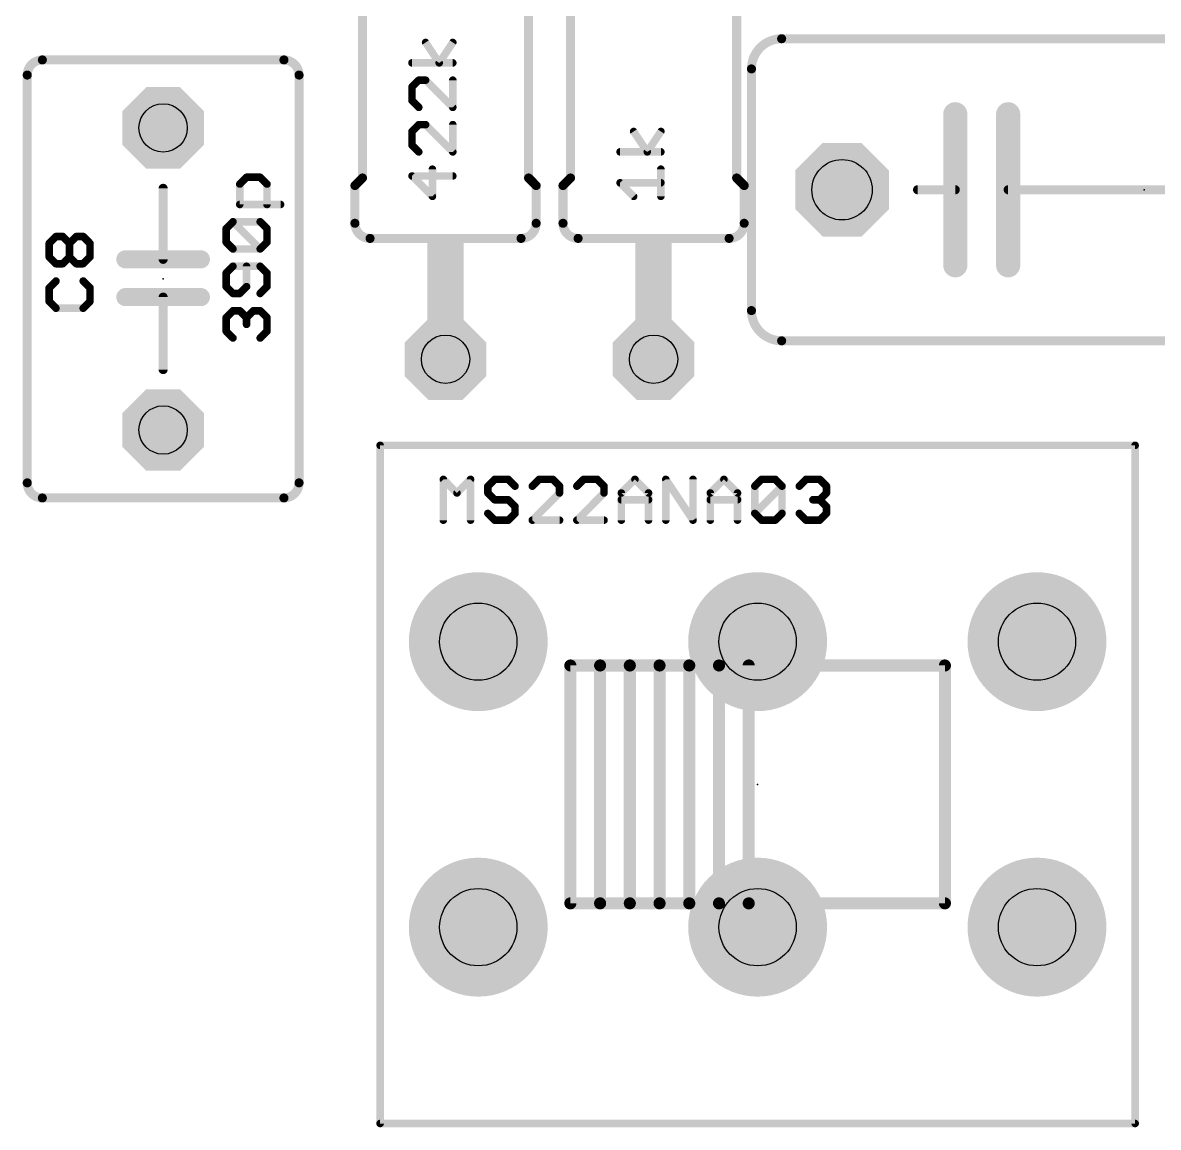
# Model space of a CAD drawing. Header units: inches. Extents: x -5 to 142, y -3 to 122.
# Drawn here: x 57.64 to 76.74, y 46.73 to 65.31 of the extents above; entities that cross this region are included whole.
import ezdxf

# ---------------------------------------------------------------- set-up
doc = ezdxf.new("R2010")
doc.units = ezdxf.units.IN
doc.header["$MEASUREMENT"] = 0
for name, color, linetype in [('17', 82, 'Continuous'), ('21', 253, 'Continuous'), ('23', 7, 'Continuous'), ('25', 253, 'Continuous'), ('27', 253, 'Continuous'), ('29', 253, 'Continuous'), ('44', 253, 'Continuous'), ('51', 253, 'Continuous')]:
    doc.layers.add(name, color=color, linetype=linetype)

# ---------------------------------------------------------------- blocks, each defined once
blk = doc.blocks.new('OCTAGONP')
at = {"const_width": 0.5}
blk.add_lwpolyline([(-0.25, -0.1036), (-0.25, 0.1036), (-0.1036, 0.25), (0.1036, 0.25), (0.25, 0.1036), (0.25, -0.1036), (0.1036, -0.25), (-0.1036, -0.25), (-0.25, -0.1036), (-0.25, 0.1036)], dxfattribs=at)
blk = doc.blocks.new('RECT')
blk.add_solid([(-0.5, -0.5), (0.5, -0.5), (-0.5, 0.5), (0.5, 0.5)])
blk = doc.blocks.new('ROUNDP')
at = {"const_width": 0.5}
blk.add_lwpolyline([(0, -0.25, 1), (0, 0.25, 1), (0, -0.25)], format="xyb", dxfattribs=at)

msp = doc.modelspace()

# ---------------------------------------------------------------- linework, layer by layer
at = {"layer": '21'}
for points, const_width in [([(63.353, 69.302), (63.353, 62.698)], 0.1524), ([(66.147, 69.302), (66.147, 62.698)], 0.1524), ([(66.853, 69.302), (66.853, 62.698)], 0.1524), ([(69.647, 69.302), (69.647, 62.698)], 0.1524), ([(70.404, 65.04), (82.596, 65.04)], 0.1524), ([(62.032, 64.683), (57.968, 64.683)], 0.1524), ([(69.896, 60.468), (69.896, 64.532)], 0.1524), ([(57.714, 64.429), (57.714, 57.571)], 0.1524), ([(62.286, 57.571), (62.286, 64.429)], 0.1524), ([(73.325, 63.77), (73.325, 62.5)], 0.4064), ([(74.214, 63.77), (74.214, 62.5)], 0.4064), ([(63.353, 62.698), (63.226, 62.571)], 0.1524), ([(66.147, 62.698), (66.274, 62.571)], 0.1524), ([(66.853, 62.698), (66.726, 62.571)], 0.1524), ([(69.647, 62.698), (69.774, 62.571)], 0.1524), ([(73.325, 62.5), (73.325, 61.23)], 0.4064), ([(74.214, 62.5), (74.214, 61.23)], 0.4064), ([(60, 61.3302), (60, 62.524)], 0.1524), ([(63.226, 61.936), (63.226, 62.571)], 0.1524), ([(66.274, 61.936), (66.274, 62.571)], 0.1524), ([(66.726, 61.936), (66.726, 62.571)], 0.1524), ([(69.774, 61.936), (69.774, 62.571)], 0.1524), ([(72.69, 62.5), (73.325, 62.5)], 0.1524), ([(80.31, 62.5), (74.214, 62.5)], 0.1524), ([(66.02, 61.682), (63.48, 61.682)], 0.1524), ([(69.52, 61.682), (66.98, 61.682)], 0.1524), ([(59.365, 61.3302), (60, 61.3302)], 0.3048), ([(60, 61.3302), (60.635, 61.3302)], 0.3048), ([(59.365, 60.6952), (60, 60.6952)], 0.3048), ([(60, 60.6952), (60.635, 60.6952)], 0.3048), ([(60, 60.6952), (60, 59.476)], 0.1524), ([(82.596, 59.96), (70.404, 59.96)], 0.1524), ([(76.35, 58.2023), (63.65, 58.2023)], 0.127), ([(63.65, 58.2023), (63.65, 46.7977)], 0.127), ([(76.35, 58.2023), (76.35, 46.7977)], 0.127), ([(57.968, 57.317), (62.032, 57.317)], 0.1524), ([(67.85, 54.5), (68.35, 54.5)], 0.2032), ([(67.85, 50.5), (67.85, 54.5)], 0.2032), ([(68.35, 54.5), (68.85, 54.5)], 0.2032), ([(68.35, 50.5), (68.35, 54.5)], 0.2032), ([(68.85, 50.5), (68.85, 54.5)], 0.2032), ([(68.35, 50.5), (67.85, 50.5)], 0.2032), ([(68.85, 50.5), (68.35, 50.5)], 0.2032), ([(76.35, 46.7977), (63.65, 46.7977)], 0.127)]:
    msp.add_lwpolyline(points, dxfattribs=dict(at, const_width=const_width))
for points, const_width in [([(70.404, 65.04, 0.4142), (69.896, 64.532)], 0.1524), ([(70.404, 65.0781, 1), (70.404, 65.0019)], 0.0762), ([(70.404, 65.0019, 1), (70.404, 65.0781)], 0.0762), ([(57.968, 64.683, 0.4142), (57.714, 64.429)], 0.1524), ([(57.968, 64.7211, 1), (57.968, 64.6449)], 0.0762), ([(57.968, 64.6449, 1), (57.968, 64.7211)], 0.0762), ([(62.286, 64.429, 0.4142), (62.032, 64.683)], 0.1524), ([(62.032, 64.7211, 1), (62.032, 64.6449)], 0.0762), ([(62.032, 64.6449, 1), (62.032, 64.7211)], 0.0762), ([(69.9341, 64.532, 1), (69.8579, 64.532)], 0.0762), ([(69.8579, 64.532, 1), (69.9341, 64.532)], 0.0762), ([(57.7521, 64.429, 1), (57.6759, 64.429)], 0.0762), ([(57.6759, 64.429, 1), (57.7521, 64.429)], 0.0762), ([(62.3241, 64.429, 1), (62.2479, 64.429)], 0.0762), ([(62.2479, 64.429, 1), (62.3241, 64.429)], 0.0762), ([(73.4266, 63.77, 1), (73.2234, 63.77)], 0.2032), ([(74.3156, 63.77, 1), (74.1124, 63.77)], 0.2032), ([(63.3149, 62.698, 1), (63.3911, 62.698)], 0.0762), ([(63.3799, 62.6711, 1), (63.3261, 62.7249)], 0.0762), ([(66.1089, 62.698, 1), (66.1851, 62.698)], 0.0762), ([(66.1739, 62.7249, 1), (66.1201, 62.6711)], 0.0762), ([(66.8149, 62.698, 1), (66.8911, 62.698)], 0.0762), ([(66.8799, 62.6711, 1), (66.8261, 62.7249)], 0.0762), ([(69.6089, 62.698, 1), (69.6851, 62.698)], 0.0762), ([(69.6739, 62.7249, 1), (69.6201, 62.6711)], 0.0762), ([(73.4266, 62.5, 1), (73.2234, 62.5)], 0.2032), ([(74.3156, 62.5, 1), (74.1124, 62.5)], 0.2032), ([(60.0381, 62.524, 1), (59.9619, 62.524)], 0.0762), ([(63.2641, 62.571, 1), (63.1879, 62.571)], 0.0762), ([(63.1991, 62.5979, 1), (63.2529, 62.5441)], 0.0762), ([(66.3121, 62.571, 1), (66.2359, 62.571)], 0.0762), ([(66.2471, 62.5441, 1), (66.3009, 62.5979)], 0.0762), ([(66.7641, 62.571, 1), (66.6879, 62.571)], 0.0762), ([(66.6991, 62.5979, 1), (66.7529, 62.5441)], 0.0762), ([(69.8121, 62.571, 1), (69.7359, 62.571)], 0.0762), ([(69.7471, 62.5441, 1), (69.8009, 62.5979)], 0.0762), ([(72.69, 62.5381, 1), (72.69, 62.4619)], 0.0762), ([(73.2234, 62.5, 1), (73.4266, 62.5)], 0.2032), ([(73.325, 62.4619, 1), (73.325, 62.5381)], 0.0762), ([(74.1124, 62.5, 1), (74.3156, 62.5)], 0.2032), ([(74.214, 62.5381, 1), (74.214, 62.4619)], 0.0762), ([(63.226, 61.936, 0.4142), (63.48, 61.682)], 0.1524), ([(63.2641, 61.936, 1), (63.1879, 61.936)], 0.0762), ([(63.1879, 61.936, 1), (63.2641, 61.936)], 0.0762), ([(66.02, 61.682, 0.4142), (66.274, 61.936)], 0.1524), ([(66.3121, 61.936, 1), (66.2359, 61.936)], 0.0762), ([(66.2359, 61.936, 1), (66.3121, 61.936)], 0.0762), ([(66.726, 61.936, 0.4142), (66.98, 61.682)], 0.1524), ([(66.7641, 61.936, 1), (66.6879, 61.936)], 0.0762), ([(66.6879, 61.936, 1), (66.7641, 61.936)], 0.0762), ([(69.52, 61.682, 0.4142), (69.774, 61.936)], 0.1524), ([(69.8121, 61.936, 1), (69.7359, 61.936)], 0.0762), ([(69.7359, 61.936, 1), (69.8121, 61.936)], 0.0762), ([(63.48, 61.7201, 1), (63.48, 61.6439)], 0.0762), ([(63.48, 61.6439, 1), (63.48, 61.7201)], 0.0762), ([(66.02, 61.7201, 1), (66.02, 61.6439)], 0.0762), ([(66.02, 61.6439, 1), (66.02, 61.7201)], 0.0762), ([(66.98, 61.7201, 1), (66.98, 61.6439)], 0.0762), ([(66.98, 61.6439, 1), (66.98, 61.7201)], 0.0762), ([(69.52, 61.7201, 1), (69.52, 61.6439)], 0.0762), ([(69.52, 61.6439, 1), (69.52, 61.7201)], 0.0762), ([(59.365, 61.4064, 1), (59.365, 61.254)], 0.1524), ([(60, 61.4064, 1), (60, 61.254)], 0.1524), ([(60, 61.254, 1), (60, 61.4064)], 0.1524), ([(59.9619, 61.3302, 1), (60.0381, 61.3302)], 0.0762), ([(60.635, 61.254, 1), (60.635, 61.4064)], 0.1524), ([(73.2234, 61.23, 1), (73.4266, 61.23)], 0.2032), ([(74.1124, 61.23, 1), (74.3156, 61.23)], 0.2032), ([(59.365, 60.7714, 1), (59.365, 60.619)], 0.1524), ([(60, 60.7714, 1), (60, 60.619)], 0.1524), ([(60, 60.619, 1), (60, 60.7714)], 0.1524), ([(60.0381, 60.6952, 1), (59.9619, 60.6952)], 0.0762), ([(60.635, 60.619, 1), (60.635, 60.7714)], 0.1524), ([(69.896, 60.468, 0.4142), (70.404, 59.96)], 0.1524), ([(69.9341, 60.468, 1), (69.8579, 60.468)], 0.0762), ([(69.8579, 60.468, 1), (69.9341, 60.468)], 0.0762), ([(70.404, 59.9981, 1), (70.404, 59.9219)], 0.0762), ([(70.404, 59.9219, 1), (70.404, 59.9981)], 0.0762), ([(59.9619, 59.476, 1), (60.0381, 59.476)], 0.0762), ([(63.65, 58.234, 1), (63.65, 58.1706)], 0.0635), ([(63.6818, 58.2023, 1), (63.6183, 58.2023)], 0.0635), ([(76.3818, 58.2023, 1), (76.3183, 58.2023)], 0.0635), ([(76.35, 58.1706, 1), (76.35, 58.234)], 0.0635), ([(57.714, 57.571, 0.4142), (57.968, 57.317)], 0.1524), ([(57.7521, 57.571, 1), (57.6759, 57.571)], 0.0762), ([(57.6759, 57.571, 1), (57.7521, 57.571)], 0.0762), ([(62.032, 57.317, 0.4142), (62.286, 57.571)], 0.1524), ([(62.3241, 57.571, 1), (62.2479, 57.571)], 0.0762), ([(62.2479, 57.571, 1), (62.3241, 57.571)], 0.0762), ([(57.968, 57.3551, 1), (57.968, 57.2789)], 0.0762), ([(57.968, 57.2789, 1), (57.968, 57.3551)], 0.0762), ([(62.032, 57.3551, 1), (62.032, 57.2789)], 0.0762), ([(62.032, 57.2789, 1), (62.032, 57.3551)], 0.0762), ([(67.85, 54.5508, 1), (67.85, 54.4492)], 0.1016), ([(67.9008, 54.5, 1), (67.7992, 54.5)], 0.1016), ([(68.35, 54.5508, 1), (68.35, 54.4492)], 0.1016), ([(68.4008, 54.5, 1), (68.2992, 54.5)], 0.1016), ([(68.35, 54.4492, 1), (68.35, 54.5508)], 0.1016), ([(68.9008, 54.5, 1), (68.7992, 54.5)], 0.1016), ([(68.85, 54.4492, 1), (68.85, 54.5508)], 0.1016), ([(67.85, 50.5508, 1), (67.85, 50.4492)], 0.1016), ([(67.7992, 50.5, 1), (67.9008, 50.5)], 0.1016), ([(68.35, 50.5508, 1), (68.35, 50.4492)], 0.1016), ([(68.2992, 50.5, 1), (68.4008, 50.5)], 0.1016), ([(68.35, 50.4492, 1), (68.35, 50.5508)], 0.1016), ([(68.7992, 50.5, 1), (68.9008, 50.5)], 0.1016), ([(68.85, 50.4492, 1), (68.85, 50.5508)], 0.1016), ([(63.65, 46.8295, 1), (63.65, 46.766)], 0.0635), ([(63.6183, 46.7977, 1), (63.6818, 46.7977)], 0.0635), ([(76.3183, 46.7977, 1), (76.3818, 46.7977)], 0.0635), ([(76.35, 46.766, 1), (76.35, 46.8295)], 0.0635)]:
    msp.add_lwpolyline(points, format="xyb", dxfattribs=dict(at, const_width=const_width))
at = {"layer": '23'}
for p in [(76.5, 62.5), (60, 61), (70, 52.5)]:
    msp.add_point(p, dxfattribs=at)
at = {"layer": '25', "const_width": 0.127}
for points in [[(58.0831, 61.5991), (58.1975, 61.7135)], [(58.1975, 61.7135), (58.3119, 61.7135)], [(58.3119, 61.7135), (58.4263, 61.5991)], [(58.4263, 61.5991), (58.5407, 61.7135)], [(58.5407, 61.7135), (58.6551, 61.7135)], [(58.6551, 61.7135), (58.7695, 61.5991)], [(58.0831, 61.3703), (58.0831, 61.5991)], [(58.4263, 61.3703), (58.4263, 61.5991)], [(58.7695, 61.5991), (58.7695, 61.3703)], [(58.1975, 61.2559), (58.0831, 61.3703)], [(58.3119, 61.2559), (58.1975, 61.2559)], [(58.4263, 61.3703), (58.3119, 61.2559)], [(58.5407, 61.2559), (58.4263, 61.3703)], [(58.6551, 61.2559), (58.5407, 61.2559)], [(58.7695, 61.3703), (58.6551, 61.2559)], [(58.1975, 60.9651), (58.0831, 60.8507)], [(58.7695, 60.8507), (58.6551, 60.9651)], [(58.0831, 60.8507), (58.0831, 60.6219)], [(58.7695, 60.6219), (58.7695, 60.8507)], [(58.0831, 60.6219), (58.1975, 60.5075)], [(58.1975, 60.5075), (58.6551, 60.5075)], [(58.6551, 60.5075), (58.7695, 60.6219)]]:
    msp.add_lwpolyline(points, dxfattribs=at)
at = {"layer": '25', "const_width": 0.0635}
for points in [[(58.1975, 61.7453, 1), (58.1975, 61.6818)], [(58.22, 61.6911, 1), (58.1751, 61.736)], [(58.3344, 61.736, 1), (58.2895, 61.6911)], [(58.3119, 61.6818, 1), (58.3119, 61.7453)], [(58.5407, 61.7453, 1), (58.5407, 61.6818)], [(58.5632, 61.6911, 1), (58.5183, 61.736)], [(58.6776, 61.736, 1), (58.6327, 61.6911)], [(58.6551, 61.6818, 1), (58.6551, 61.7453)], [(58.1149, 61.5991, 1), (58.0514, 61.5991)], [(58.0607, 61.6216, 1), (58.1056, 61.5767)], [(58.4581, 61.5991, 1), (58.3946, 61.5991)], [(58.4039, 61.6216, 1), (58.4488, 61.5767)], [(58.4039, 61.5767, 1), (58.4488, 61.6216)], [(58.8013, 61.5991, 1), (58.7377, 61.5991)], [(58.747, 61.5767, 1), (58.792, 61.6216)], [(58.0514, 61.3703, 1), (58.1149, 61.3703)], [(58.1056, 61.3928, 1), (58.0607, 61.3479)], [(58.1975, 61.2877, 1), (58.1975, 61.2242)], [(58.3119, 61.2242, 1), (58.3119, 61.2877)], [(58.3946, 61.3703, 1), (58.4581, 61.3703)], [(58.4488, 61.3928, 1), (58.4039, 61.3479)], [(58.4488, 61.3479, 1), (58.4039, 61.3928)], [(58.5407, 61.2877, 1), (58.5407, 61.2242)], [(58.6551, 61.2242, 1), (58.6551, 61.2877)], [(58.7377, 61.3703, 1), (58.8013, 61.3703)], [(58.792, 61.3479, 1), (58.747, 61.3928)], [(58.1751, 61.2335, 1), (58.22, 61.2784)], [(58.2895, 61.2784, 1), (58.3344, 61.2335)], [(58.5183, 61.2335, 1), (58.5632, 61.2784)], [(58.6327, 61.2784, 1), (58.6776, 61.2335)], [(58.22, 60.9426, 1), (58.1751, 60.9875)], [(58.6776, 60.9875, 1), (58.6327, 60.9426)], [(58.1149, 60.8507, 1), (58.0514, 60.8507)], [(58.0607, 60.8731, 1), (58.1056, 60.8282)], [(58.8013, 60.8507, 1), (58.7377, 60.8507)], [(58.747, 60.8282, 1), (58.792, 60.8731)], [(58.0514, 60.6219, 1), (58.1149, 60.6219)], [(58.1056, 60.6443, 1), (58.0607, 60.5994)], [(58.1975, 60.5392, 1), (58.1975, 60.4758)], [(58.1751, 60.485, 1), (58.22, 60.53)], [(58.6327, 60.53, 1), (58.6776, 60.485)], [(58.6551, 60.4758, 1), (58.6551, 60.5392)], [(58.7377, 60.6219, 1), (58.8013, 60.6219)], [(58.792, 60.5994, 1), (58.747, 60.6443)]]:
    msp.add_lwpolyline(points, format="xyb", dxfattribs=at)
at = {"layer": '27', "const_width": 0.127}
for points in [[(64.6435, 64.6337), (64.4147, 64.9769)], [(64.8723, 64.9769), (64.6435, 64.6337)], [(64.8723, 64.6337), (64.1859, 64.6337)], [(64.3003, 64.3429), (64.1859, 64.2285)], [(64.4147, 64.3429), (64.3003, 64.3429)], [(64.8723, 63.8853), (64.4147, 64.3429)], [(64.8723, 64.3429), (64.8723, 63.8853)], [(64.1859, 64.2285), (64.1859, 63.9997)], [(64.1859, 63.9997), (64.3003, 63.8853)], [(64.3003, 63.5945), (64.1859, 63.4801)], [(64.4147, 63.5945), (64.3003, 63.5945)], [(64.8723, 63.1369), (64.4147, 63.5945)], [(64.8723, 63.5945), (64.8723, 63.1369)], [(64.1859, 63.4801), (64.1859, 63.2513)], [(68.1435, 63.1369), (67.9147, 63.4801)], [(68.3723, 63.4801), (68.1435, 63.1369)], [(64.1859, 63.2513), (64.3003, 63.1369)], [(68.3723, 63.1369), (67.6859, 63.1369)], [(64.5291, 62.3885), (64.5291, 62.8461)], [(68.3723, 62.3885), (68.3723, 62.8461)], [(61.2889, 62.5959), (61.4033, 62.7103)], [(61.2889, 62.2527), (61.2889, 62.5959)], [(61.4033, 62.7103), (61.6321, 62.7103)], [(61.6321, 62.7103), (61.7465, 62.5959)], [(61.7465, 62.5959), (61.7465, 62.2527)], [(64.8723, 62.7317), (64.1859, 62.7317)], [(64.1859, 62.7317), (64.5291, 62.3885)], [(67.9147, 62.3885), (67.6859, 62.6173)], [(67.6859, 62.6173), (68.3723, 62.6173)], [(61.9753, 62.2527), (61.2889, 62.2527)], [(61.0601, 61.8475), (61.1745, 61.9619)], [(61.0601, 61.6187), (61.0601, 61.8475)], [(61.1745, 61.9619), (61.6321, 61.9619)], [(61.6321, 61.5043), (61.1745, 61.9619)], [(61.6321, 61.9619), (61.7465, 61.8475)], [(61.7465, 61.8475), (61.7465, 61.6187)], [(61.1745, 61.5043), (61.0601, 61.6187)], [(61.6321, 61.5043), (61.1745, 61.5043)], [(61.7465, 61.6187), (61.6321, 61.5043)], [(61.1745, 61.2135), (61.0601, 61.0991)], [(61.0601, 61.0991), (61.0601, 60.8703)], [(61.6321, 61.2135), (61.1745, 61.2135)], [(61.4033, 60.8703), (61.4033, 61.2135)], [(61.7465, 61.0991), (61.6321, 61.2135)], [(61.7465, 60.8703), (61.7465, 61.0991)], [(61.0601, 60.8703), (61.1745, 60.7559)], [(61.1745, 60.7559), (61.2889, 60.7559)], [(61.2889, 60.7559), (61.4033, 60.8703)], [(61.6321, 60.7559), (61.7465, 60.8703)], [(61.0601, 60.3507), (61.1745, 60.4651)], [(61.0601, 60.1219), (61.0601, 60.3507)], [(61.1745, 60.4651), (61.2889, 60.4651)], [(61.2889, 60.4651), (61.4033, 60.3507)], [(61.4033, 60.3507), (61.5177, 60.4651)], [(61.4033, 60.3507), (61.4033, 60.2363)], [(61.5177, 60.4651), (61.6321, 60.4651)], [(61.6321, 60.4651), (61.7465, 60.3507)], [(61.7465, 60.3507), (61.7465, 60.1219)], [(61.1745, 60.0075), (61.0601, 60.1219)], [(61.7465, 60.1219), (61.6321, 60.0075)], [(64.7135, 56.9435), (64.7135, 57.6299)], [(64.7135, 57.6299), (64.9423, 57.4011)], [(64.9423, 57.4011), (65.1711, 57.6299)], [(65.1711, 57.6299), (65.1711, 56.9435)], [(65.5763, 57.6299), (65.4619, 57.5155)], [(65.8051, 57.6299), (65.5763, 57.6299)], [(65.9195, 57.5155), (65.8051, 57.6299)], [(66.3247, 57.6299), (66.2103, 57.5155)], [(66.5535, 57.6299), (66.3247, 57.6299)], [(66.6679, 57.5155), (66.5535, 57.6299)], [(67.0731, 57.6299), (66.9587, 57.5155)], [(67.3019, 57.6299), (67.0731, 57.6299)], [(67.4163, 57.5155), (67.3019, 57.6299)], [(67.7072, 57.4011), (67.936, 57.6299)], [(67.936, 57.6299), (68.1648, 57.4011)], [(68.4556, 56.9435), (68.4556, 57.6299)], [(68.4556, 57.6299), (68.9132, 56.9435)], [(68.9132, 56.9435), (68.9132, 57.6299)], [(69.204, 57.4011), (69.4328, 57.6299)], [(69.4328, 57.6299), (69.6616, 57.4011)], [(69.9524, 57.5155), (70.0668, 57.6299)], [(70.0668, 57.6299), (70.2956, 57.6299)], [(70.2956, 57.6299), (70.41, 57.5155)], [(70.7008, 57.5155), (70.8152, 57.6299)], [(70.8152, 57.6299), (71.044, 57.6299)], [(71.044, 57.6299), (71.1584, 57.5155)], [(65.4619, 57.5155), (65.4619, 57.4011)], [(66.6679, 57.4011), (66.6679, 57.5155)], [(67.4163, 57.4011), (67.4163, 57.5155)], [(69.9524, 57.0579), (69.9524, 57.5155)], [(69.9524, 57.0579), (70.41, 57.5155)], [(70.41, 57.5155), (70.41, 57.0579)], [(71.1584, 57.5155), (71.1584, 57.4011)], [(65.4619, 57.4011), (65.5763, 57.2867)], [(65.5763, 57.2867), (65.8051, 57.2867)], [(65.8051, 57.2867), (65.9195, 57.1723)], [(66.2103, 56.9435), (66.6679, 57.4011)], [(66.9587, 56.9435), (67.4163, 57.4011)], [(67.7072, 56.9435), (67.7072, 57.4011)], [(67.7072, 57.2867), (68.1648, 57.2867)], [(68.1648, 57.4011), (68.1648, 56.9435)], [(69.204, 56.9435), (69.204, 57.4011)], [(69.204, 57.2867), (69.6616, 57.2867)], [(69.6616, 57.4011), (69.6616, 56.9435)], [(71.044, 57.2867), (70.9296, 57.2867)], [(71.1584, 57.4011), (71.044, 57.2867)], [(71.044, 57.2867), (71.1584, 57.1723)], [(65.5763, 56.9435), (65.4619, 57.0579)], [(65.9195, 57.0579), (65.8051, 56.9435)], [(65.9195, 57.1723), (65.9195, 57.0579)], [(70.0668, 56.9435), (69.9524, 57.0579)], [(70.41, 57.0579), (70.2956, 56.9435)], [(70.8152, 56.9435), (70.7008, 57.0579)], [(71.1584, 57.0579), (71.044, 56.9435)], [(71.1584, 57.1723), (71.1584, 57.0579)], [(65.8051, 56.9435), (65.5763, 56.9435)], [(66.6679, 56.9435), (66.2103, 56.9435)], [(67.4163, 56.9435), (66.9587, 56.9435)], [(70.2956, 56.9435), (70.0668, 56.9435)], [(71.044, 56.9435), (70.8152, 56.9435)]]:
    msp.add_lwpolyline(points, dxfattribs=at)
at = {"layer": '27', "const_width": 0.0635}
for points in [[(64.4411, 64.9945, 1), (64.3883, 64.9593)], [(64.8987, 64.9593, 1), (64.8459, 64.9945)], [(64.1859, 64.6655, 1), (64.1859, 64.602)], [(64.6171, 64.6514, 1), (64.6699, 64.6161)], [(64.6171, 64.6161, 1), (64.6699, 64.6514)], [(64.8723, 64.602, 1), (64.8723, 64.6655)], [(64.3003, 64.3747, 1), (64.3003, 64.3112)], [(64.3228, 64.3205, 1), (64.2779, 64.3654)], [(64.4372, 64.3654, 1), (64.3923, 64.3205)], [(64.4147, 64.3112, 1), (64.4147, 64.3747)], [(64.9041, 64.3429, 1), (64.8406, 64.3429)], [(64.2177, 64.2285, 1), (64.1542, 64.2285)], [(64.1635, 64.251, 1), (64.2084, 64.2061)], [(64.1542, 63.9997, 1), (64.2177, 63.9997)], [(64.2084, 64.0222, 1), (64.1635, 63.9773)], [(64.2779, 63.8629, 1), (64.3228, 63.9078)], [(64.8406, 63.8853, 1), (64.9041, 63.8853)], [(64.8498, 63.8629, 1), (64.8948, 63.9078)], [(64.3003, 63.6263, 1), (64.3003, 63.5628)], [(64.3228, 63.5721, 1), (64.2779, 63.617)], [(64.4372, 63.617, 1), (64.3923, 63.5721)], [(64.4147, 63.5628, 1), (64.4147, 63.6263)], [(64.9041, 63.5945, 1), (64.8406, 63.5945)], [(64.2177, 63.4801, 1), (64.1542, 63.4801)], [(64.1635, 63.5026, 1), (64.2084, 63.4577)], [(67.9411, 63.4977, 1), (67.8883, 63.4625)], [(68.3987, 63.4625, 1), (68.3459, 63.4977)], [(64.1542, 63.2513, 1), (64.2177, 63.2513)], [(64.2084, 63.2738, 1), (64.1635, 63.2289)], [(64.2779, 63.1145, 1), (64.3228, 63.1594)], [(64.8406, 63.1369, 1), (64.9041, 63.1369)], [(64.8498, 63.1145, 1), (64.8948, 63.1594)], [(67.6859, 63.1687, 1), (67.6859, 63.1052)], [(68.1171, 63.1545, 1), (68.1699, 63.1193)], [(68.1171, 63.1193, 1), (68.1699, 63.1545)], [(68.3723, 63.1052, 1), (68.3723, 63.1687)], [(64.5609, 62.8461, 1), (64.4974, 62.8461)], [(68.4041, 62.8461, 1), (68.3406, 62.8461)], [(61.3207, 62.5959, 1), (61.2572, 62.5959)], [(61.4033, 62.7421, 1), (61.4033, 62.6786)], [(61.4258, 62.6879, 1), (61.3809, 62.7328)], [(61.6546, 62.7328, 1), (61.6097, 62.6879)], [(61.6321, 62.6786, 1), (61.6321, 62.7421)], [(61.7783, 62.5959, 1), (61.7148, 62.5959)], [(64.1859, 62.7634, 1), (64.1859, 62.6999)], [(64.2084, 62.7541, 1), (64.1635, 62.7092)], [(64.8723, 62.6999, 1), (64.8723, 62.7634)], [(67.6859, 62.649, 1), (67.6859, 62.5855)], [(67.7084, 62.6397, 1), (67.6635, 62.5948)], [(68.3723, 62.5855, 1), (68.3723, 62.649)], [(61.2665, 62.6184, 1), (61.3114, 62.5735)], [(61.724, 62.5735, 1), (61.769, 62.6184)], [(61.2889, 62.2845, 1), (61.2889, 62.221)], [(61.2572, 62.2527, 1), (61.3207, 62.2527)], [(61.7148, 62.2527, 1), (61.7783, 62.2527)], [(61.9753, 62.221, 1), (61.9753, 62.2845)], [(64.4974, 62.3885, 1), (64.5609, 62.3885)], [(64.5067, 62.366, 1), (64.5516, 62.411)], [(67.8923, 62.366, 1), (67.9372, 62.411)], [(68.3406, 62.3885, 1), (68.4041, 62.3885)], [(61.0919, 61.8475, 1), (61.0284, 61.8475)], [(61.0377, 61.87, 1), (61.0826, 61.8251)], [(61.1745, 61.9937, 1), (61.1745, 61.9302)], [(61.197, 61.9844, 1), (61.1521, 61.9395)], [(61.197, 61.9395, 1), (61.1521, 61.9844)], [(61.6546, 61.9844, 1), (61.6097, 61.9395)], [(61.6321, 61.9302, 1), (61.6321, 61.9937)], [(61.7783, 61.8475, 1), (61.7148, 61.8475)], [(61.724, 61.8251, 1), (61.769, 61.87)], [(61.0284, 61.6187, 1), (61.0919, 61.6187)], [(61.0826, 61.6412, 1), (61.0377, 61.5963)], [(61.1745, 61.5361, 1), (61.1745, 61.4726)], [(61.1521, 61.4819, 1), (61.197, 61.5268)], [(61.6097, 61.5268, 1), (61.6546, 61.4819)], [(61.6097, 61.4819, 1), (61.6546, 61.5268)], [(61.6321, 61.4726, 1), (61.6321, 61.5361)], [(61.7148, 61.6187, 1), (61.7783, 61.6187)], [(61.769, 61.5963, 1), (61.724, 61.6412)], [(61.0919, 61.0991, 1), (61.0284, 61.0991)], [(61.0377, 61.1216, 1), (61.0826, 61.0767)], [(61.1745, 61.2453, 1), (61.1745, 61.1818)], [(61.197, 61.1911, 1), (61.1521, 61.236)], [(61.4351, 61.2135, 1), (61.3716, 61.2135)], [(61.6546, 61.236, 1), (61.6097, 61.1911)], [(61.6321, 61.1818, 1), (61.6321, 61.2453)], [(61.7783, 61.0991, 1), (61.7148, 61.0991)], [(61.724, 61.0767, 1), (61.769, 61.1216)], [(61.0284, 60.8703, 1), (61.0919, 60.8703)], [(61.0826, 60.8928, 1), (61.0377, 60.8479)], [(61.1745, 60.7877, 1), (61.1745, 60.7242)], [(61.1521, 60.7335, 1), (61.197, 60.7784)], [(61.2665, 60.7784, 1), (61.3114, 60.7335)], [(61.2889, 60.7242, 1), (61.2889, 60.7877)], [(61.3716, 60.8703, 1), (61.4351, 60.8703)], [(61.4258, 60.8479, 1), (61.3809, 60.8928)], [(61.6097, 60.7784, 1), (61.6546, 60.7335)], [(61.7148, 60.8703, 1), (61.7783, 60.8703)], [(61.769, 60.8479, 1), (61.724, 60.8928)], [(61.0919, 60.3507, 1), (61.0284, 60.3507)], [(61.0377, 60.3731, 1), (61.0826, 60.3282)], [(61.1745, 60.4968, 1), (61.1745, 60.4333)], [(61.197, 60.4426, 1), (61.1521, 60.4875)], [(61.3114, 60.4875, 1), (61.2665, 60.4426)], [(61.2889, 60.4333, 1), (61.2889, 60.4968)], [(61.4351, 60.3507, 1), (61.3716, 60.3507)], [(61.3809, 60.3731, 1), (61.4258, 60.3282)], [(61.3809, 60.3282, 1), (61.4258, 60.3731)], [(61.5177, 60.4968, 1), (61.5177, 60.4333)], [(61.5402, 60.4426, 1), (61.4953, 60.4875)], [(61.6546, 60.4875, 1), (61.6097, 60.4426)], [(61.6321, 60.4333, 1), (61.6321, 60.4968)], [(61.7783, 60.3507, 1), (61.7148, 60.3507)], [(61.724, 60.3282, 1), (61.769, 60.3731)], [(61.0826, 60.1443, 1), (61.0377, 60.0994)], [(61.3716, 60.2363, 1), (61.4351, 60.2363)], [(61.769, 60.0994, 1), (61.724, 60.1443)], [(61.0284, 60.1219, 1), (61.0919, 60.1219)], [(61.1521, 59.985, 1), (61.197, 60.03)], [(61.6097, 60.03, 1), (61.6546, 59.985)], [(61.7148, 60.1219, 1), (61.7783, 60.1219)], [(64.736, 57.6523, 1), (64.691, 57.6074)], [(64.7453, 57.6299, 1), (64.6818, 57.6299)], [(65.2028, 57.6299, 1), (65.1393, 57.6299)], [(65.1935, 57.6074, 1), (65.1486, 57.6523)], [(65.5763, 57.6616, 1), (65.5763, 57.5981)], [(65.5988, 57.6074, 1), (65.5539, 57.6523)], [(65.8276, 57.6523, 1), (65.7827, 57.6074)], [(65.8051, 57.5981, 1), (65.8051, 57.6616)], [(66.3247, 57.6616, 1), (66.3247, 57.5981)], [(66.3472, 57.6074, 1), (66.3023, 57.6523)], [(66.576, 57.6523, 1), (66.5311, 57.6074)], [(66.5535, 57.5981, 1), (66.5535, 57.6616)], [(67.0731, 57.6616, 1), (67.0731, 57.5981)], [(67.0956, 57.6074, 1), (67.0507, 57.6523)], [(67.3244, 57.6523, 1), (67.2795, 57.6074)], [(67.3019, 57.5981, 1), (67.3019, 57.6616)], [(67.9584, 57.6523, 1), (67.9135, 57.6074)], [(67.9584, 57.6074, 1), (67.9135, 57.6523)], [(68.4873, 57.6299, 1), (68.4238, 57.6299)], [(68.482, 57.6475, 1), (68.4292, 57.6123)], [(68.9449, 57.6299, 1), (68.8814, 57.6299)], [(69.4552, 57.6523, 1), (69.4103, 57.6074)], [(69.4552, 57.6074, 1), (69.4103, 57.6523)], [(70.0668, 57.6616, 1), (70.0668, 57.5981)], [(70.0893, 57.6074, 1), (70.0444, 57.6523)], [(70.3181, 57.6523, 1), (70.2731, 57.6074)], [(70.2956, 57.5981, 1), (70.2956, 57.6616)], [(70.8152, 57.6616, 1), (70.8152, 57.5981)], [(70.8377, 57.6074, 1), (70.7928, 57.6523)], [(71.0665, 57.6523, 1), (71.0216, 57.6074)], [(71.044, 57.5981, 1), (71.044, 57.6616)], [(65.4937, 57.5155, 1), (65.4302, 57.5155)], [(65.4395, 57.5379, 1), (65.4844, 57.493)], [(65.8971, 57.493, 1), (65.942, 57.5379)], [(66.1879, 57.5379, 1), (66.2328, 57.493)], [(66.6997, 57.5155, 1), (66.6362, 57.5155)], [(66.6455, 57.493, 1), (66.6904, 57.5379)], [(66.9363, 57.5379, 1), (66.9812, 57.493)], [(67.4481, 57.5155, 1), (67.3846, 57.5155)], [(67.3939, 57.493, 1), (67.4388, 57.5379)], [(69.9842, 57.5155, 1), (69.9207, 57.5155)], [(69.93, 57.5379, 1), (69.9749, 57.493)], [(70.4417, 57.5155, 1), (70.3782, 57.5155)], [(70.4325, 57.493, 1), (70.3875, 57.5379)], [(70.3875, 57.493, 1), (70.4325, 57.5379)], [(70.6784, 57.5379, 1), (70.7233, 57.493)], [(71.1902, 57.5155, 1), (71.1267, 57.5155)], [(71.136, 57.493, 1), (71.1809, 57.5379)], [(64.9198, 57.4235, 1), (64.9647, 57.3786)], [(64.9198, 57.3786, 1), (64.9647, 57.4235)], [(65.4844, 57.4235, 1), (65.4395, 57.3786)], [(65.4302, 57.4011, 1), (65.4937, 57.4011)], [(65.5763, 57.3184, 1), (65.5763, 57.2549)], [(65.5539, 57.2642, 1), (65.5988, 57.3091)], [(65.8276, 57.3091, 1), (65.7827, 57.2642)], [(65.8051, 57.2549, 1), (65.8051, 57.3184)], [(66.6362, 57.4011, 1), (66.6997, 57.4011)], [(66.6904, 57.3786, 1), (66.6455, 57.4235)], [(67.3846, 57.4011, 1), (67.4481, 57.4011)], [(67.4388, 57.3786, 1), (67.3939, 57.4235)], [(67.7389, 57.4011, 1), (67.6754, 57.4011)], [(67.6847, 57.4235, 1), (67.7296, 57.3786)], [(67.7072, 57.3184, 1), (67.7072, 57.2549)], [(68.1965, 57.4011, 1), (68.133, 57.4011)], [(68.1423, 57.3786, 1), (68.1872, 57.4235)], [(68.1648, 57.2549, 1), (68.1648, 57.3184)], [(69.2357, 57.4011, 1), (69.1722, 57.4011)], [(69.1815, 57.4235, 1), (69.2264, 57.3786)], [(69.204, 57.3184, 1), (69.204, 57.2549)], [(69.6933, 57.4011, 1), (69.6298, 57.4011)], [(69.6391, 57.3786, 1), (69.684, 57.4235)], [(69.6616, 57.2549, 1), (69.6616, 57.3184)], [(70.9296, 57.3184, 1), (70.9296, 57.2549)], [(71.0665, 57.3091, 1), (71.0216, 57.2642)], [(71.0216, 57.3091, 1), (71.0665, 57.2642)], [(71.044, 57.2549, 1), (71.044, 57.3184)], [(71.1267, 57.4011, 1), (71.1902, 57.4011)], [(71.1809, 57.3786, 1), (71.136, 57.4235)], [(65.4844, 57.0803, 1), (65.4395, 57.0354)], [(65.9513, 57.1723, 1), (65.8878, 57.1723)], [(65.8971, 57.1498, 1), (65.942, 57.1947)], [(65.942, 57.0354, 1), (65.8971, 57.0803)], [(69.9749, 57.0803, 1), (69.93, 57.0354)], [(70.4325, 57.0354, 1), (70.3875, 57.0803)], [(70.7233, 57.0803, 1), (70.6784, 57.0354)], [(71.1902, 57.1723, 1), (71.1267, 57.1723)], [(71.136, 57.1498, 1), (71.1809, 57.1947)], [(71.1809, 57.0354, 1), (71.136, 57.0803)], [(64.6818, 56.9435, 1), (64.7453, 56.9435)], [(65.1393, 56.9435, 1), (65.2028, 56.9435)], [(65.5763, 56.9752, 1), (65.5763, 56.9118)], [(65.5539, 56.921, 1), (65.5988, 56.966)], [(65.7827, 56.966, 1), (65.8276, 56.921)], [(65.8051, 56.9118, 1), (65.8051, 56.9752)], [(65.8878, 57.0579, 1), (65.9513, 57.0579)], [(66.2103, 56.9752, 1), (66.2103, 56.9118)], [(66.1879, 56.966, 1), (66.2328, 56.921)], [(66.6679, 56.9118, 1), (66.6679, 56.9752)], [(66.9587, 56.9752, 1), (66.9587, 56.9118)], [(66.9363, 56.966, 1), (66.9812, 56.921)], [(67.4163, 56.9118, 1), (67.4163, 56.9752)], [(67.6754, 56.9435, 1), (67.7389, 56.9435)], [(68.133, 56.9435, 1), (68.1965, 56.9435)], [(68.4238, 56.9435, 1), (68.4873, 56.9435)], [(68.8814, 56.9435, 1), (68.9449, 56.9435)], [(68.8868, 56.9259, 1), (68.9396, 56.9611)], [(69.1722, 56.9435, 1), (69.2357, 56.9435)], [(69.6298, 56.9435, 1), (69.6933, 56.9435)], [(69.9207, 57.0579, 1), (69.9842, 57.0579)], [(69.93, 57.0803, 1), (69.9749, 57.0354)], [(70.0668, 56.9752, 1), (70.0668, 56.9118)], [(70.0444, 56.921, 1), (70.0893, 56.966)], [(70.2731, 56.966, 1), (70.3181, 56.921)], [(70.2956, 56.9118, 1), (70.2956, 56.9752)], [(70.3782, 57.0579, 1), (70.4417, 57.0579)], [(70.8152, 56.9752, 1), (70.8152, 56.9118)], [(70.7928, 56.921, 1), (70.8377, 56.966)], [(71.0216, 56.966, 1), (71.0665, 56.921)], [(71.044, 56.9118, 1), (71.044, 56.9752)], [(71.1267, 57.0579, 1), (71.1902, 57.0579)]]:
    msp.add_lwpolyline(points, format="xyb", dxfattribs=at)
at = {"layer": '44'}
for centre, radius in [((60, 63.54), 0.4064), ((71.42, 62.5), 0.508), ((64.75, 59.65), 0.4064), ((68.25, 59.65), 0.4064), ((60, 58.46), 0.4064), ((65.301, 54.9003), 0.65), ((70, 54.9003), 0.65), ((74.699, 54.9003), 0.65), ((65.301, 50.0997), 0.65), ((70, 50.0997), 0.65), ((74.699, 50.0997), 0.65)]:
    msp.add_circle(centre, radius, dxfattribs=at)
at = {"layer": '51'}
for points, const_width in [([(64.75, 59.65), (64.75, 60.92)], 0.6096), ([(68.25, 59.65), (68.25, 60.92)], 0.6096), ([(66.85, 54.5), (67.35, 54.5)], 0.2032), ([(66.85, 50.5), (66.85, 54.5)], 0.2032), ([(67.35, 54.5), (67.85, 54.5)], 0.2032), ([(67.35, 50.5), (67.35, 54.5)], 0.2032), ([(68.85, 54.5), (69.35, 54.5)], 0.2032), ([(69.35, 54.5), (73.15, 54.5)], 0.2032), ([(69.35, 50.5), (69.35, 54.5)], 0.2032), ([(69.85, 50.5), (69.85, 54.5)], 0.2032), ([(73.15, 54.5), (73.15, 50.5)], 0.2032), ([(67.35, 50.5), (66.85, 50.5)], 0.2032), ([(67.85, 50.5), (67.35, 50.5)], 0.2032), ([(69.35, 50.5), (68.85, 50.5)], 0.2032), ([(69.85, 50.5), (69.35, 50.5)], 0.2032), ([(73.15, 50.5), (69.85, 50.5)], 0.2032)]:
    msp.add_lwpolyline(points, dxfattribs=dict(at, const_width=const_width))
for points, const_width in [([(64.9024, 60.92, 1), (64.5976, 60.92)], 0.3048), ([(68.4024, 60.92, 1), (68.0976, 60.92)], 0.3048), ([(64.5976, 59.65, 1), (64.9024, 59.65)], 0.3048), ([(68.0976, 59.65, 1), (68.4024, 59.65)], 0.3048), ([(66.85, 54.5508, 1), (66.85, 54.4492)], 0.1016), ([(66.9008, 54.5, 1), (66.7992, 54.5)], 0.1016), ([(67.35, 54.5508, 1), (67.35, 54.4492)], 0.1016), ([(67.4008, 54.5, 1), (67.2992, 54.5)], 0.1016), ([(67.35, 54.4492, 1), (67.35, 54.5508)], 0.1016), ([(67.85, 54.4492, 1), (67.85, 54.5508)], 0.1016), ([(68.85, 54.5508, 1), (68.85, 54.4492)], 0.1016), ([(69.35, 54.5508, 1), (69.35, 54.4492)], 0.1016), ([(69.4008, 54.5, 1), (69.2992, 54.5)], 0.1016), ([(69.35, 54.4492, 1), (69.35, 54.5508)], 0.1016), ([(69.9008, 54.5, 1), (69.7992, 54.5)], 0.1016), ([(73.2008, 54.5, 1), (73.0992, 54.5)], 0.1016), ([(73.15, 54.4492, 1), (73.15, 54.5508)], 0.1016), ([(66.85, 50.5508, 1), (66.85, 50.4492)], 0.1016), ([(66.7992, 50.5, 1), (66.9008, 50.5)], 0.1016), ([(67.35, 50.5508, 1), (67.35, 50.4492)], 0.1016), ([(67.2992, 50.5, 1), (67.4008, 50.5)], 0.1016), ([(67.35, 50.4492, 1), (67.35, 50.5508)], 0.1016), ([(67.85, 50.4492, 1), (67.85, 50.5508)], 0.1016), ([(68.85, 50.5508, 1), (68.85, 50.4492)], 0.1016), ([(69.35, 50.5508, 1), (69.35, 50.4492)], 0.1016), ([(69.2992, 50.5, 1), (69.4008, 50.5)], 0.1016), ([(69.35, 50.4492, 1), (69.35, 50.5508)], 0.1016), ([(69.85, 50.5508, 1), (69.85, 50.4492)], 0.1016), ([(69.7992, 50.5, 1), (69.9008, 50.5)], 0.1016), ([(69.85, 50.4492, 1), (69.85, 50.5508)], 0.1016), ([(73.0992, 50.5, 1), (73.2008, 50.5)], 0.1016), ([(73.15, 50.4492, 1), (73.15, 50.5508)], 0.1016)]:
    msp.add_lwpolyline(points, format="xyb", dxfattribs=dict(at, const_width=const_width))

# ---------------------------------------------------------------- block references
at = {"layer": '17', "xscale": 1.2192, "yscale": 1.2192, "rotation": 90}
for p in [(60, 63.54), (64.75, 59.65), (68.25, 59.65), (60, 58.46)]:
    msp.add_blockref('OCTAGONP', p, dxfattribs=at)
at = {"layer": '17'}
for name, p, xscale, yscale in [('OCTAGONP', (71.42, 62.5), 1.4224, 1.4224), ('ROUNDP', (65.301, 54.9003), 2.1844, 2.1844), ('ROUNDP', (70, 54.9003), 2.1844, 2.1844), ('ROUNDP', (74.699, 54.9003), 2.1844, 2.1844), ('ROUNDP', (65.301, 50.0997), 2.1844, 2.1844), ('ROUNDP', (70, 50.0997), 2.1844, 2.1844), ('ROUNDP', (74.699, 50.0997), 2.1844, 2.1844)]:
    msp.add_blockref(name, p, dxfattribs=dict(at, xscale=xscale, yscale=yscale))
at = {"layer": '21', "xscale": 0.8636, "yscale": 0.6096, "rotation": 90}
for p in [(64.75, 61.2502), (68.25, 61.2502)]:
    msp.add_blockref('RECT', p, dxfattribs=at)
at = {"layer": '29', "xscale": 1.3716, "yscale": 1.3716, "rotation": 90}
for p in [(60, 63.54), (64.75, 59.65), (68.25, 59.65), (60, 58.46)]:
    msp.add_blockref('OCTAGONP', p, dxfattribs=at)
at = {"layer": '29'}
for name, p, xscale, yscale in [('OCTAGONP', (71.42, 62.5), 1.5748, 1.5748), ('ROUNDP', (65.301, 54.9003), 2.3368, 2.3368), ('ROUNDP', (70, 54.9003), 2.3368, 2.3368), ('ROUNDP', (74.699, 54.9003), 2.3368, 2.3368), ('ROUNDP', (65.301, 50.0997), 2.3368, 2.3368), ('ROUNDP', (70, 50.0997), 2.3368, 2.3368), ('ROUNDP', (74.699, 50.0997), 2.3368, 2.3368)]:
    msp.add_blockref(name, p, dxfattribs=dict(at, xscale=xscale, yscale=yscale))

doc.saveas('drawing.dxf')
